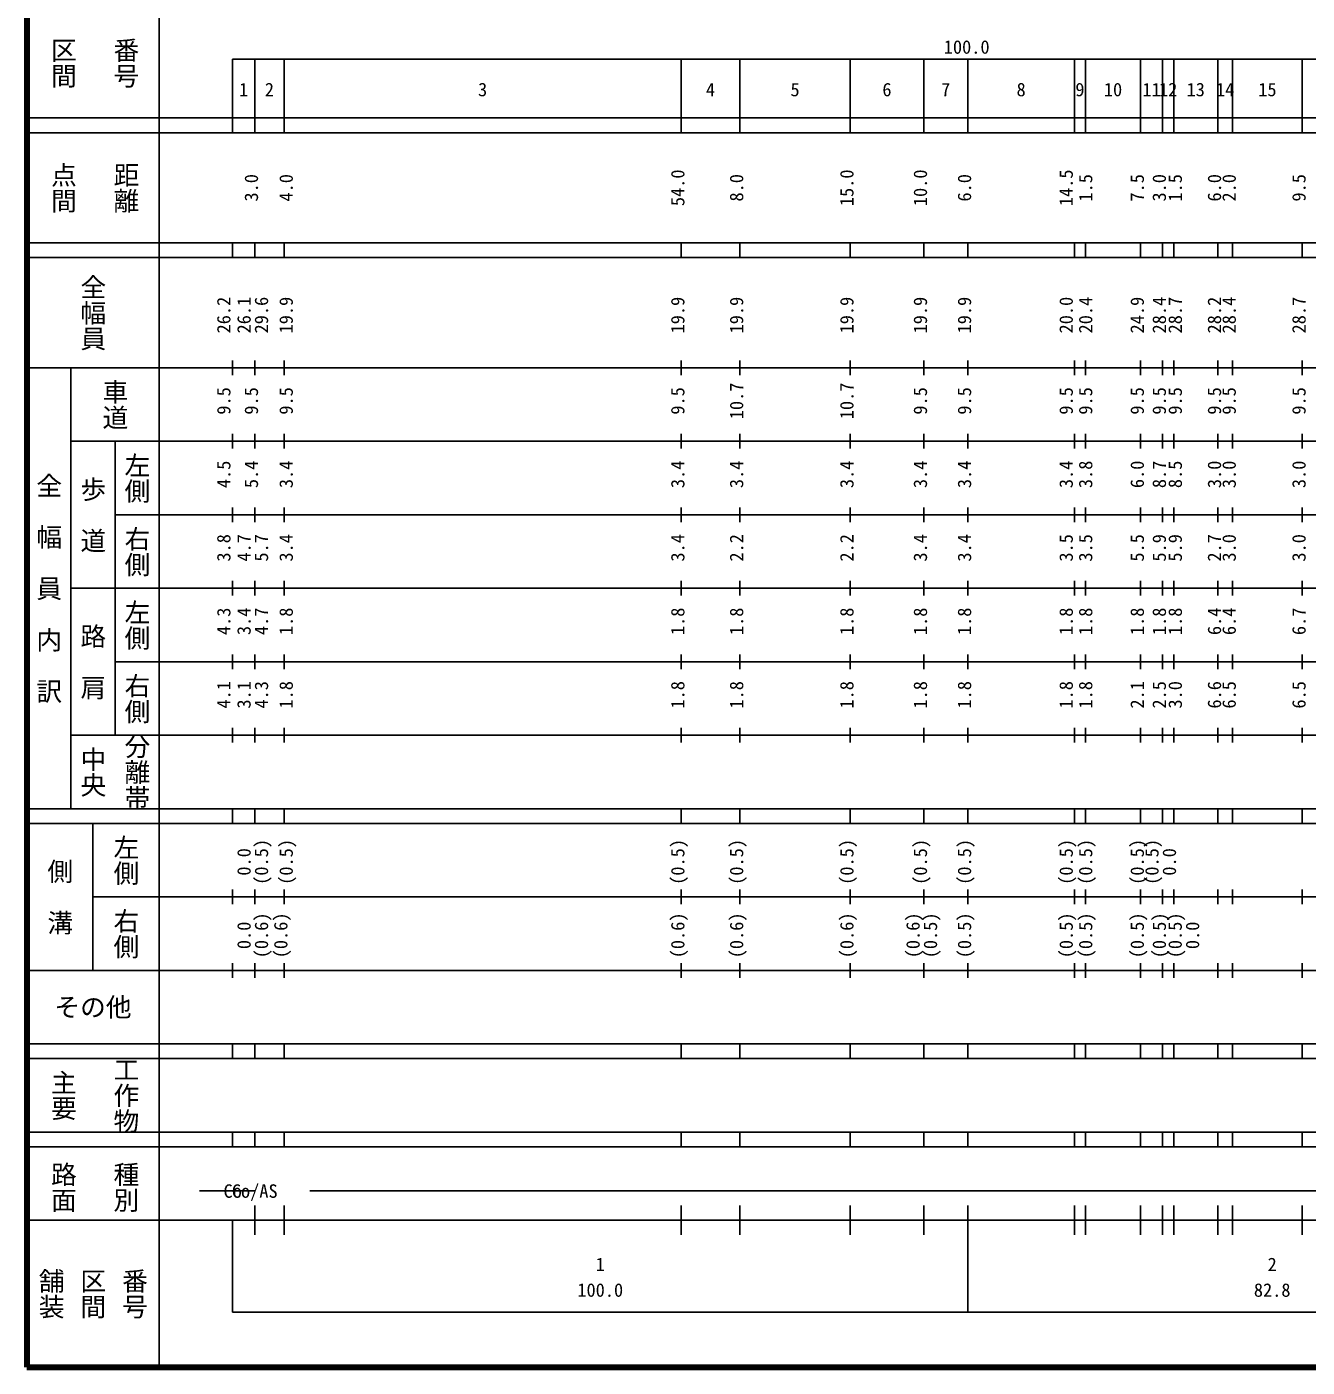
# Model space of a CAD drawing. Units: millimetres on the paper, enlarged 1000 times. Extents: x 40000 to 680000, y 20000 to 380000.
# Drawn here: x 40000 to 214160, y 20000 to 202409 of the extents above; entities that cross this region are included whole.
import ezdxf
from ezdxf.enums import TextEntityAlignment as Align

# ---------------------------------------------------------------- set-up
doc = ezdxf.new("R2010")
doc.units = ezdxf.units.MM
doc.header["$LTSCALE"] = 1000
doc.layers.add('M-TTL', color=2, linetype='Continuous', lineweight=140)
doc.layers.add('M-TTL-BAND', color=7, linetype='Continuous', lineweight=25)
doc.styles.add('@ＭＳ ゴシック', font='')
doc.styles.add('ＭＳ ゴシック', font='')
doc.styles.get('@ＭＳ ゴシック').set_extended_font_data('@MS Gothic')
doc.styles.get('ＭＳ ゴシック').set_extended_font_data('MS Gothic')

msp = doc.modelspace()

# ---------------------------------------------------------------- linework, layer by layer
at = {"layer": 'M-TTL'}
for p, q in [((40000, 380000), (40000, 20000)), ((40000, 20000), (680000, 20000))]:
    msp.add_line(p, q, dxfattribs=at)
at = {"layer": 'M-TTL-BAND'}
for p, q in [((58000, 370000), (58000, 20000)), ((68000, 198000), (579000, 198000)), ((68000, 198000), (68000, 188000)), ((71000, 188000), (71000, 198000)), ((75000, 188000), (75000, 198000)), ((129000, 188000), (129000, 198000)), ((137000, 188000), (137000, 198000)), ((152000, 188000), (152000, 198000)), ((162000, 188000), (162000, 198000)), ((168000, 188000), (168000, 198000)), ((182500, 188000), (182500, 198000)), ((184000, 188000), (184000, 198000)), ((191500, 188000), (191500, 198000)), ((194500, 188000), (194500, 198000)), ((196000, 188000), (196000, 198000)), ((202000, 188000), (202000, 198000)), ((204000, 188000), (204000, 198000)), ((213500, 188000), (213500, 198000)), ((40000, 190000), (579000, 190000)), ((40000, 188000), (579000, 188000)), ((40000, 173000), (579000, 173000)), ((68000, 171000), (68000, 173000)), ((71000, 171000), (71000, 173000)), ((75000, 171000), (75000, 173000)), ((129000, 171000), (129000, 173000)), ((137000, 171000), (137000, 173000)), ((152000, 171000), (152000, 173000)), ((162000, 171000), (162000, 173000)), ((168000, 171000), (168000, 173000)), ((182500, 171000), (182500, 173000)), ((184000, 171000), (184000, 173000)), ((191500, 171000), (191500, 173000)), ((194500, 171000), (194500, 173000)), ((196000, 171000), (196000, 173000)), ((202000, 171000), (202000, 173000)), ((204000, 171000), (204000, 173000)), ((213500, 171000), (213500, 173000)), ((40000, 171000), (579000, 171000)), ((68000, 155000), (68000, 157000)), ((71000, 155000), (71000, 157000)), ((75000, 155000), (75000, 157000)), ((129000, 155000), (129000, 157000)), ((137000, 155000), (137000, 157000)), ((152000, 155000), (152000, 157000)), ((162000, 155000), (162000, 157000)), ((168000, 155000), (168000, 157000)), ((182500, 155000), (182500, 157000)), ((184000, 155000), (184000, 157000)), ((191500, 155000), (191500, 157000)), ((194500, 155000), (194500, 157000)), ((196000, 155000), (196000, 157000)), ((202000, 155000), (202000, 157000)), ((204000, 155000), (204000, 157000)), ((213500, 155000), (213500, 157000)), ((40000, 156000), (579000, 156000)), ((46000, 96000), (46000, 156000)), ((46000, 146000), (579000, 146000)), ((52000, 146000), (52000, 106000)), ((68000, 145000), (68000, 147000)), ((71000, 145000), (71000, 147000)), ((75000, 145000), (75000, 147000)), ((129000, 145000), (129000, 147000)), ((137000, 145000), (137000, 147000)), ((152000, 145000), (152000, 147000)), ((162000, 145000), (162000, 147000)), ((168000, 145000), (168000, 147000)), ((182500, 145000), (182500, 147000)), ((184000, 145000), (184000, 147000)), ((191500, 145000), (191500, 147000)), ((194500, 145000), (194500, 147000)), ((196000, 145000), (196000, 147000)), ((202000, 145000), (202000, 147000)), ((204000, 145000), (204000, 147000)), ((213500, 145000), (213500, 147000)), ((68000, 135000), (68000, 137000)), ((71000, 135000), (71000, 137000)), ((75000, 135000), (75000, 137000)), ((129000, 135000), (129000, 137000)), ((137000, 135000), (137000, 137000)), ((152000, 135000), (152000, 137000)), ((162000, 135000), (162000, 137000)), ((168000, 135000), (168000, 137000)), ((182500, 135000), (182500, 137000)), ((184000, 135000), (184000, 137000)), ((191500, 135000), (191500, 137000)), ((194500, 135000), (194500, 137000)), ((196000, 135000), (196000, 137000)), ((202000, 135000), (202000, 137000)), ((204000, 135000), (204000, 137000)), ((213500, 135000), (213500, 137000)), ((52000, 136000), (579000, 136000)), ((46000, 126000), (579000, 126000)), ((68000, 125000), (68000, 127000)), ((71000, 125000), (71000, 127000)), ((75000, 125000), (75000, 127000)), ((129000, 125000), (129000, 127000)), ((137000, 125000), (137000, 127000)), ((152000, 125000), (152000, 127000)), ((162000, 125000), (162000, 127000)), ((168000, 125000), (168000, 127000)), ((182500, 125000), (182500, 127000)), ((184000, 125000), (184000, 127000)), ((191500, 125000), (191500, 127000)), ((194500, 125000), (194500, 127000)), ((196000, 125000), (196000, 127000)), ((202000, 125000), (202000, 127000)), ((204000, 125000), (204000, 127000)), ((213500, 125000), (213500, 127000)), ((68000, 115000), (68000, 117000)), ((71000, 115000), (71000, 117000)), ((75000, 115000), (75000, 117000)), ((129000, 115000), (129000, 117000)), ((137000, 115000), (137000, 117000)), ((152000, 115000), (152000, 117000)), ((162000, 115000), (162000, 117000)), ((168000, 115000), (168000, 117000)), ((182500, 115000), (182500, 117000)), ((184000, 115000), (184000, 117000)), ((191500, 115000), (191500, 117000)), ((194500, 115000), (194500, 117000)), ((196000, 115000), (196000, 117000)), ((202000, 115000), (202000, 117000)), ((204000, 115000), (204000, 117000)), ((213500, 115000), (213500, 117000)), ((52000, 116000), (579000, 116000)), ((46000, 106000), (579000, 106000)), ((68000, 105000), (68000, 107000)), ((71000, 105000), (71000, 107000)), ((75000, 105000), (75000, 107000)), ((129000, 105000), (129000, 107000)), ((137000, 105000), (137000, 107000)), ((152000, 105000), (152000, 107000)), ((162000, 105000), (162000, 107000)), ((168000, 105000), (168000, 107000)), ((182500, 105000), (182500, 107000)), ((184000, 105000), (184000, 107000)), ((191500, 105000), (191500, 107000)), ((194500, 105000), (194500, 107000)), ((196000, 105000), (196000, 107000)), ((202000, 105000), (202000, 107000)), ((204000, 105000), (204000, 107000)), ((213500, 105000), (213500, 107000)), ((40000, 96000), (579000, 96000)), ((68000, 94000), (68000, 96000)), ((71000, 94000), (71000, 96000)), ((75000, 94000), (75000, 96000)), ((129000, 94000), (129000, 96000)), ((137000, 94000), (137000, 96000)), ((152000, 94000), (152000, 96000)), ((162000, 94000), (162000, 96000)), ((168000, 94000), (168000, 96000)), ((182500, 94000), (182500, 96000)), ((184000, 94000), (184000, 96000)), ((191500, 94000), (191500, 96000)), ((194500, 94000), (194500, 96000)), ((196000, 94000), (196000, 96000)), ((202000, 94000), (202000, 96000)), ((204000, 94000), (204000, 96000)), ((213500, 94000), (213500, 96000)), ((40000, 94000), (579000, 94000)), ((49000, 94000), (49000, 74000)), ((49000, 84000), (579000, 84000)), ((68000, 83000), (68000, 85000)), ((71000, 83000), (71000, 85000)), ((75000, 83000), (75000, 85000)), ((129000, 83000), (129000, 85000)), ((137000, 83000), (137000, 85000)), ((152000, 83000), (152000, 85000)), ((162000, 83000), (162000, 85000)), ((168000, 83000), (168000, 85000)), ((182500, 83000), (182500, 85000)), ((184000, 83000), (184000, 85000)), ((191500, 83000), (191500, 85000)), ((194500, 83000), (194500, 85000)), ((196000, 83000), (196000, 85000)), ((202000, 83000), (202000, 85000)), ((204000, 83000), (204000, 85000)), ((213500, 83000), (213500, 85000)), ((68000, 73000), (68000, 75000)), ((71000, 73000), (71000, 75000)), ((75000, 73000), (75000, 75000)), ((129000, 73000), (129000, 75000)), ((137000, 73000), (137000, 75000)), ((152000, 73000), (152000, 75000)), ((162000, 73000), (162000, 75000)), ((168000, 73000), (168000, 75000)), ((182500, 73000), (182500, 75000)), ((184000, 73000), (184000, 75000)), ((191500, 73000), (191500, 75000)), ((194500, 73000), (194500, 75000)), ((196000, 73000), (196000, 75000)), ((202000, 73000), (202000, 75000)), ((204000, 73000), (204000, 75000)), ((213500, 73000), (213500, 75000)), ((40000, 74000), (579000, 74000)), ((40000, 64000), (579000, 64000)), ((68000, 62000), (68000, 64000)), ((71000, 62000), (71000, 64000)), ((75000, 62000), (75000, 64000)), ((129000, 62000), (129000, 64000)), ((137000, 62000), (137000, 64000)), ((152000, 62000), (152000, 64000)), ((162000, 62000), (162000, 64000)), ((168000, 62000), (168000, 64000)), ((182500, 62000), (182500, 64000)), ((184000, 62000), (184000, 64000)), ((191500, 62000), (191500, 64000)), ((194500, 62000), (194500, 64000)), ((196000, 62000), (196000, 64000)), ((202000, 62000), (202000, 64000)), ((204000, 62000), (204000, 64000)), ((213500, 62000), (213500, 64000)), ((40000, 62000), (579000, 62000)), ((40000, 52000), (579000, 52000)), ((68000, 50000), (68000, 52000)), ((71000, 50000), (71000, 52000)), ((75000, 50000), (75000, 52000)), ((129000, 50000), (129000, 52000)), ((137000, 50000), (137000, 52000)), ((152000, 50000), (152000, 52000)), ((162000, 50000), (162000, 52000)), ((168000, 50000), (168000, 52000)), ((182500, 50000), (182500, 52000)), ((184000, 50000), (184000, 52000)), ((191500, 50000), (191500, 52000)), ((194500, 50000), (194500, 52000)), ((196000, 50000), (196000, 52000)), ((202000, 50000), (202000, 52000)), ((204000, 50000), (204000, 52000)), ((213500, 50000), (213500, 52000)), ((40000, 50000), (579000, 50000)), ((71000, 44000), (63500, 44000)), ((78500, 44000), (565000, 44000)), ((71000, 38000), (71000, 42000)), ((75000, 38000), (75000, 42000)), ((129000, 38000), (129000, 42000)), ((137000, 38000), (137000, 42000)), ((152000, 38000), (152000, 42000)), ((162000, 38000), (162000, 42000)), ((168000, 27500), (168000, 42000)), ((182500, 38000), (182500, 42000)), ((184000, 38000), (184000, 42000)), ((191500, 38000), (191500, 42000)), ((194500, 38000), (194500, 42000)), ((196000, 38000), (196000, 42000)), ((202000, 38000), (202000, 42000)), ((204000, 38000), (204000, 42000)), ((213500, 38000), (213500, 42000)), ((40000, 40000), (579000, 40000)), ((68000, 40000), (68000, 27500)), ((68000, 27500), (579000, 27500))]:
    msp.add_line(p, q, dxfattribs=at)

# ---------------------------------------------------------------- texts
at = {"layer": 'M-TTL-BAND', "style": '@ＭＳ ゴシック'}
for s, p in [('番号', (53500, 197500)), ('区間', (45000, 197500)), ('点間', (45000, 180500)), ('距離', (53500, 180500)), ('全幅員', (49000, 163500)), ('車道', (52000, 151000)), ('左側', (55000, 141000)), ('全\u3000幅\u3000員\u3000内\u3000訳', (43000, 126000)), ('歩\u3000道', (49000, 136000)), ('右側', (55000, 131000)), ('左側', (55000, 121000)), ('路\u3000肩', (49000, 116000)), ('右側', (55000, 111000)), ('分離帯', (55000, 101000)), ('中央', (49000, 101000)), ('左側', (53500, 89000)), ('側\u3000溝', (44500, 84000)), ('右側', (53500, 79000)), ('主要', (45000, 57000)), ('工作物', (53500, 57000)), ('路面', (45000, 44500)), ('種別', (53500, 44500)), ('舗装', (43333, 30000)), ('区間', (49000, 30000)), ('番号', (54667, 30000))]:
    msp.add_text(s, height=2566, rotation=270, dxfattribs=at).set_placement(p, align=Align.MIDDLE_CENTER)
at = {"layer": 'M-TTL-BAND', "style": 'ＭＳ ゴシック'}
for s, p in [('100.0', (167844, 198195)), ('1', (69500, 192405)), ('2', (73000, 192405)), ('3', (102000, 192405)), ('4', (133000, 192405)), ('5', (144500, 192405)), ('6', (157000, 192405)), ('7', (165000, 192405)), ('8', (175250, 192405)), ('9', (183250, 192405)), ('10', (187750, 192405)), ('11', (193000, 192405)), ('12', (195250, 192405)), ('13', (199000, 192405)), ('14', (203000, 192405)), ('15', (208750, 192405)), ('Co', (68000, 42500)), ('Co/AS', (71000, 42500)), ('1', (118000, 32523)), ('2', (209400, 32523)), ('100.0', (118000, 29033)), ('82.8', (209400, 29033))]:
    msp.add_text(s, height=1833, dxfattribs=at).set_placement(p, align=Align.BOTTOM_CENTER)
for s, p in [('54.0', (130000, 180500)), ('15.0', (153000, 180500)), ('10.0', (163000, 180500)), ('14.5', (182831, 180500)), ('3.0', (72000, 180500)), ('4.0', (76732, 180500)), ('8.0', (138000, 180500)), ('6.0', (169000, 180500)), ('1.5', (185482, 180500)), ('7.5', (192500, 180500)), ('3.0', (195500, 180500)), ('1.5', (197669, 180500)), ('6.0', (203000, 180500)), ('2.0', (205000, 180500)), ('9.5', (214500, 180500)), ('26.2', (68247, 163174)), ('26.1', (71000, 163174)), ('29.6', (73370, 163174)), ('19.9', (76732, 163174)), ('19.9', (130000, 163174)), ('19.9', (138000, 163174)), ('19.9', (153000, 163174)), ('19.9', (163000, 163174)), ('19.9', (169000, 163174)), ('20.0', (182831, 163174)), ('20.4', (185482, 163174)), ('24.9', (192500, 163174)), ('28.4', (195500, 163174)), ('28.7', (197669, 163174)), ('28.2', (203000, 163174)), ('28.4', (205000, 163174)), ('28.7', (214500, 163174)), ('10.7', (138000, 151500)), ('10.7', (153000, 151500)), ('9.5', (68247, 151500)), ('9.5', (72000, 151500)), ('9.5', (76732, 151500)), ('9.5', (130000, 151500)), ('9.5', (163000, 151500)), ('9.5', (169000, 151500)), ('9.5', (182831, 151500)), ('9.5', (185482, 151500)), ('9.5', (192500, 151500)), ('9.5', (195500, 151500)), ('9.5', (197669, 151500)), ('9.5', (203000, 151500)), ('9.5', (205000, 151500)), ('9.5', (214500, 151500)), ('4.5', (68247, 141500)), ('5.4', (72000, 141500)), ('3.4', (76732, 141500)), ('3.4', (130000, 141500)), ('3.4', (138000, 141500)), ('3.4', (153000, 141500)), ('3.4', (163000, 141500)), ('3.4', (169000, 141500)), ('3.4', (182831, 141500)), ('3.8', (185482, 141500)), ('6.0', (192500, 141500)), ('8.7', (195500, 141500)), ('8.5', (197669, 141500)), ('3.0', (203000, 141500)), ('3.0', (205000, 141500)), ('3.0', (214500, 141500)), ('3.8', (68247, 131500)), ('4.7', (71000, 131500)), ('5.7', (73370, 131500)), ('3.4', (76732, 131500)), ('3.4', (130000, 131500)), ('2.2', (138000, 131500)), ('2.2', (153000, 131500)), ('3.4', (163000, 131500)), ('3.4', (169000, 131500)), ('3.5', (182831, 131500)), ('3.5', (185482, 131500)), ('5.5', (192500, 131500)), ('5.9', (195500, 131500)), ('5.9', (197669, 131500)), ('2.7', (203000, 131500)), ('3.0', (205000, 131500)), ('3.0', (214500, 131500)), ('4.3', (68247, 121500)), ('3.4', (71000, 121500)), ('4.7', (73370, 121500)), ('1.8', (76732, 121500)), ('1.8', (130000, 121500)), ('1.8', (138000, 121500)), ('1.8', (153000, 121500)), ('1.8', (163000, 121500)), ('1.8', (169000, 121500)), ('1.8', (182831, 121500)), ('1.8', (185482, 121500)), ('1.8', (192500, 121500)), ('1.8', (195500, 121500)), ('1.8', (197669, 121500)), ('6.4', (203000, 121500)), ('6.4', (205000, 121500)), ('6.7', (214500, 121500)), ('4.1', (68247, 111500)), ('3.1', (71000, 111500)), ('4.3', (73370, 111500)), ('1.8', (76732, 111500)), ('1.8', (130000, 111500)), ('1.8', (138000, 111500)), ('1.8', (153000, 111500)), ('1.8', (163000, 111500)), ('1.8', (169000, 111500)), ('1.8', (182831, 111500)), ('1.8', (185482, 111500)), ('2.1', (192500, 111500)), ('2.5', (195500, 111500)), ('3.0', (197669, 111500)), ('6.6', (203000, 111500)), ('6.5', (205000, 111500)), ('6.5', (214500, 111500)), ('(0.5)', (73370, 88764)), ('(0.5)', (76732, 88764)), ('(0.5)', (130000, 88764)), ('(0.5)', (138000, 88764)), ('(0.5)', (153000, 88764)), ('(0.5)', (163000, 88764)), ('(0.5)', (169000, 88764)), ('(0.5)', (182831, 88764)), ('(0.5)', (185482, 88764)), ('(0.5)', (192500, 88764)), ('(0.5)', (194500, 88764)), ('0.0', (71000, 88764)), ('0.0', (196870, 88764)), ('0.0', (71000, 78764)), ('(0.6)', (73370, 78764)), ('(0.6)', (76000, 78764)), ('(0.6)', (130000, 78764)), ('(0.6)', (138000, 78764)), ('(0.6)', (153000, 78764)), ('(0.6)', (162000, 78764)), ('(0.5)', (164370, 78764)), ('(0.5)', (169000, 78764)), ('(0.5)', (182831, 78764)), ('(0.5)', (185482, 78764)), ('(0.5)', (192500, 78764)), ('(0.5)', (195500, 78764)), ('(0.5)', (197654, 78764)), ('0.0', (200024, 78764))]:
    msp.add_text(s, height=1833, rotation=90, dxfattribs=at).set_placement(p, align=Align.BOTTOM_CENTER)
msp.add_text('その他', height=2566, dxfattribs=at).set_placement((49000, 69000), align=Align.MIDDLE_CENTER)

doc.saveas('drawing.dxf')
